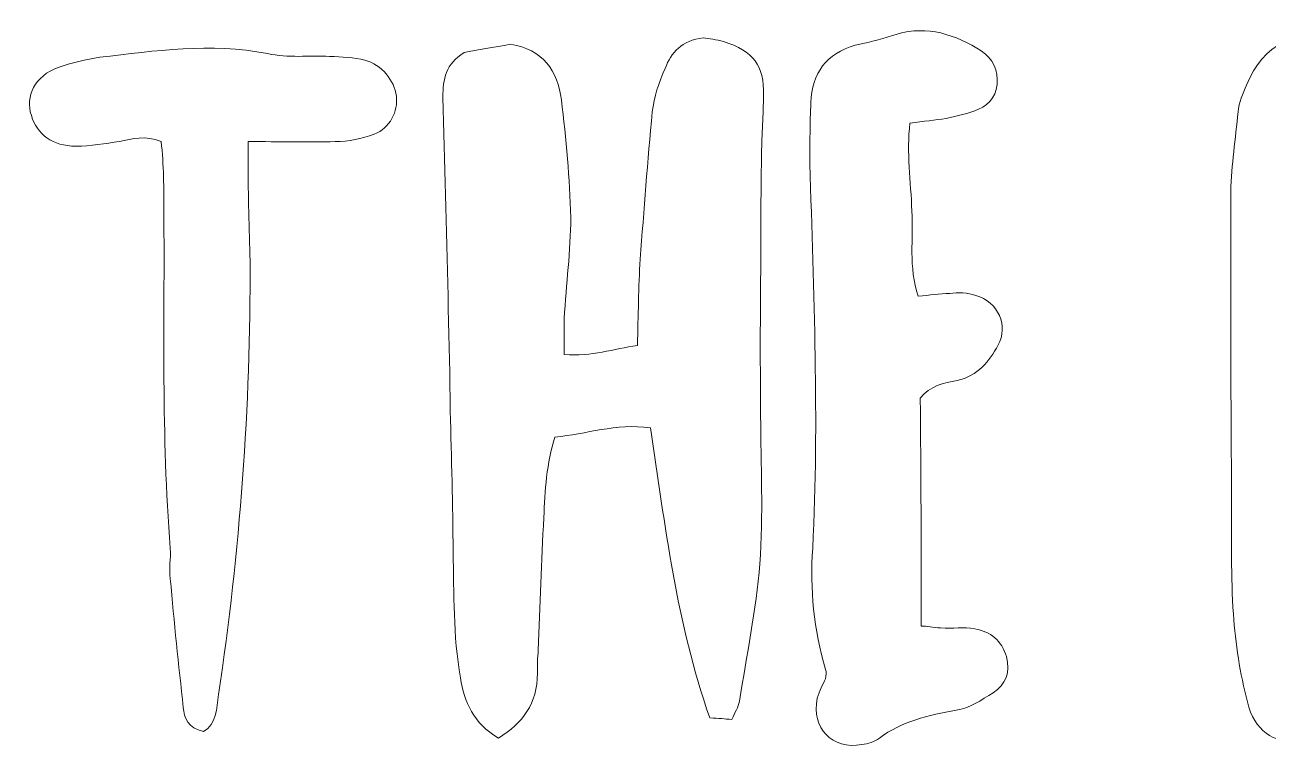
# Model space of a CAD drawing. Header units: inches. Extents: x 0.84 to 4.8, y -5.78 to -0.37.
# Drawn here: x 0.838 to 2.822, y -1.526 to -0.369 of the extents above; entities that cross this region are included whole.
import ezdxf

# ---------------------------------------------------------------- set-up
doc = ezdxf.new("R2010")
doc.units = ezdxf.units.IN
doc.header["$MEASUREMENT"] = 0
doc.layers.add('Layer 1', color=7, linetype='Continuous')

# ---------------------------------------------------------------- blocks, each defined once
blk = doc.blocks.new('block 46')
at = {"layer": 'Layer 1', "lineweight": 0}
blk.add_open_spline([(1.1233, -1.4968), (1.0982, -1.4909), (1.0923, -1.4746), (1.0908, -1.4583), (1.0834, -1.3903), (1.076, -1.3223), (1.0701, -1.2529), (1.0672, -1.2366), (1.0716, -1.2204), (1.0701, -1.2041), (1.0554, -1.0238), (1.0613, -0.8464), (1.0598, -0.6675), (1.0598, -0.6306), (1.0598, -0.5922), (1.0554, -0.5552), (1.0302, -0.5449), (1.0095, -0.5508), (0.9888, -0.5552), (0.9667, -0.5582), (0.943, -0.5626), (0.9194, -0.5626), (0.8824, -0.5626), (0.8573, -0.5434), (0.8484, -0.5138), (0.8381, -0.4828), (0.8543, -0.4503), (0.8913, -0.4369), (0.912, -0.4296), (0.9356, -0.4237), (0.9578, -0.4207), (1.0465, -0.4104), (1.1337, -0.3971), (1.2253, -0.4148), (1.2579, -0.4222), (1.2919, -0.4177), (1.3243, -0.4192), (1.3436, -0.4207), (1.3628, -0.4207), (1.3805, -0.4251), (1.4071, -0.4325), (1.4278, -0.4577), (1.4308, -0.4828), (1.4338, -0.5064), (1.4204, -0.5345), (1.3953, -0.5434), (1.3761, -0.5508), (1.3539, -0.5552), (1.3332, -0.5552), (1.2889, -0.5567), (1.2446, -0.5552), (1.1943, -0.5552), (1.1943, -0.5552), (1.1943, -0.5892), (1.1943, -0.5892), (1.1943, -0.641), (1.1958, -0.6942), (1.1973, -0.7459), (1.1987, -0.978), (1.181, -1.21), (1.147, -1.4376), (1.144, -1.4598), (1.144, -1.4849), (1.1233, -1.4968)], degree=3, knots=[0, 0, 0, 0, 1, 1, 1, 2, 2, 2, 3, 3, 3, 4, 4, 4, 5, 5, 5, 6, 6, 6, 7, 7, 7, 8, 8, 8, 9, 9, 9, 10, 10, 10, 11, 11, 11, 12, 12, 12, 13, 13, 13, 14, 14, 14, 15, 15, 15, 16, 16, 16, 17, 17, 17, 18, 18, 18, 19, 19, 19, 20, 20, 20, 21, 21, 21, 21], dxfattribs=at)
blk = doc.blocks.new('block 45')
at = {"layer": 'Layer 1'}
blk.add_blockref('block 46', (0, 0), dxfattribs=at)
blk = doc.blocks.new('block 48')
at = {"layer": 'Layer 1', "lineweight": 0}
blk.add_open_spline([(1.9203, -0.3896), (1.9292, -0.3911), (1.941, -0.3926), (1.9528, -0.3956), (2.0001, -0.4104), (2.0179, -0.434), (2.0164, -0.4813), (2.0164, -0.5123), (2.0134, -0.5434), (2.0134, -0.5744), (2.0119, -0.6572), (2.0119, -0.74), (2.0119, -0.8242), (2.0105, -0.8804), (2.0119, -0.9366), (2.0119, -0.9927), (2.0119, -1.0711), (2.0164, -1.1509), (2.0105, -1.2292), (2.0045, -1.3032), (1.9898, -1.3756), (1.9779, -1.448), (1.9765, -1.4583), (1.9706, -1.4657), (1.9661, -1.4775), (1.9543, -1.4761), (1.9454, -1.4761), (1.9306, -1.4746), (1.8774, -1.3223), (1.8597, -1.1686), (1.836, -1.0119), (1.7799, -1.0045), (1.7341, -1.0223), (1.6838, -1.0267), (1.6705, -1.0681), (1.6675, -1.1125), (1.666, -1.1553), (1.6616, -1.2248), (1.6601, -1.2957), (1.6572, -1.3667), (1.6557, -1.3785), (1.6557, -1.3918), (1.6557, -1.4037), (1.6557, -1.4524), (1.6321, -1.4834), (1.5936, -1.5071), (1.5537, -1.4834), (1.5389, -1.4495), (1.533, -1.411), (1.5212, -1.343), (1.5227, -1.2765), (1.5212, -1.21), (1.5212, -1.1346), (1.5182, -1.0607), (1.5168, -0.9853), (1.5153, -0.876), (1.5123, -0.768), (1.5094, -0.6601), (1.5094, -0.6601), (1.5049, -0.4842), (1.5049, -0.4842), (1.5049, -0.4562), (1.5094, -0.431), (1.5389, -0.4133), (1.5596, -0.4089), (1.5863, -0.4045), (1.6128, -0.4), (1.6646, -0.4074), (1.6882, -0.4429), (1.6941, -0.4887), (1.7015, -0.5508), (1.7074, -0.6143), (1.7089, -0.6764), (1.7089, -0.7296), (1.7015, -0.7829), (1.6986, -0.8375), (1.6986, -0.8375), (1.6986, -0.8952), (1.6986, -0.8952), (1.7429, -0.8981), (1.7769, -0.8863), (1.8153, -0.8804), (1.8168, -0.8331), (1.8168, -0.7873), (1.8198, -0.7429), (1.8257, -0.6646), (1.8316, -0.5863), (1.839, -0.5079), (1.8419, -0.4842), (1.8493, -0.4606), (1.8597, -0.4384), (1.8686, -0.4133), (1.8863, -0.3941), (1.9203, -0.3896)], degree=3, knots=[0, 0, 0, 0, 1, 1, 1, 2, 2, 2, 3, 3, 3, 4, 4, 4, 5, 5, 5, 6, 6, 6, 7, 7, 7, 8, 8, 8, 9, 9, 9, 10, 10, 10, 11, 11, 11, 12, 12, 12, 13, 13, 13, 14, 14, 14, 15, 15, 15, 16, 16, 16, 17, 17, 17, 18, 18, 18, 19, 19, 19, 20, 20, 20, 21, 21, 21, 22, 22, 22, 23, 23, 23, 24, 24, 24, 25, 25, 25, 26, 26, 26, 27, 27, 27, 28, 28, 28, 29, 29, 29, 30, 30, 30, 31, 31, 31, 31], dxfattribs=at)
blk = doc.blocks.new('block 47')
at = {"layer": 'Layer 1'}
blk.add_blockref('block 48', (0, 0), dxfattribs=at)
blk = doc.blocks.new('block 50')
at = {"layer": 'Layer 1', "lineweight": 0}
blk.add_open_spline([(2.2634, -0.8021), (2.2812, -0.8006), (2.2974, -0.7976), (2.3137, -0.7976), (2.327, -0.7961), (2.3418, -0.7961), (2.3551, -0.8006), (2.3905, -0.8109), (2.4083, -0.8493), (2.3905, -0.8804), (2.3772, -0.9055), (2.358, -0.9292), (2.3255, -0.9366), (2.3034, -0.9395), (2.2826, -0.9454), (2.2664, -0.9646), (2.2679, -1.0844), (2.2679, -1.2041), (2.2679, -1.3283), (2.2767, -1.3283), (2.2871, -1.3312), (2.2989, -1.3312), (2.3181, -1.3327), (2.3358, -1.3297), (2.3536, -1.3327), (2.3787, -1.3371), (2.3965, -1.3519), (2.4039, -1.377), (2.4113, -1.4022), (2.4024, -1.4214), (2.3831, -1.4347), (2.364, -1.4465), (2.3447, -1.4598), (2.324, -1.4628), (2.2797, -1.4702), (2.2368, -1.4805), (2.2013, -1.5071), (2.1939, -1.513), (2.1836, -1.516), (2.1733, -1.5175), (2.126, -1.5263), (2.092, -1.4909), (2.1023, -1.4436), (2.1053, -1.4317), (2.1112, -1.4214), (2.1156, -1.4125), (2.1156, -1.4066), (2.1171, -1.4022), (2.1156, -1.3977), (2.0964, -1.3342), (2.0905, -1.2691), (2.0949, -1.2041), (2.1053, -1.0001), (2.0964, -0.7961), (2.0905, -0.5907), (2.0905, -0.5582), (2.0905, -0.5256), (2.092, -0.4931), (2.0934, -0.4458), (2.1171, -0.4148), (2.1629, -0.4015), (2.1821, -0.3971), (2.2028, -0.3926), (2.2206, -0.3867), (2.2694, -0.369), (2.3137, -0.3808), (2.3566, -0.4059), (2.3772, -0.4177), (2.3891, -0.434), (2.3891, -0.4562), (2.3905, -0.4783), (2.3787, -0.4961), (2.3595, -0.5035), (2.3432, -0.5109), (2.3255, -0.5138), (2.3078, -0.5183), (2.29, -0.5212), (2.2723, -0.5227), (2.2501, -0.5256), (2.2442, -0.5729), (2.2516, -0.6188), (2.2531, -0.6661), (2.2561, -0.7104), (2.2472, -0.7547), (2.2634, -0.8021)], degree=3, knots=[0, 0, 0, 0, 1, 1, 1, 2, 2, 2, 3, 3, 3, 4, 4, 4, 5, 5, 5, 6, 6, 6, 7, 7, 7, 8, 8, 8, 9, 9, 9, 10, 10, 10, 11, 11, 11, 12, 12, 12, 13, 13, 13, 14, 14, 14, 15, 15, 15, 16, 16, 16, 17, 17, 17, 18, 18, 18, 19, 19, 19, 20, 20, 20, 21, 21, 21, 22, 22, 22, 23, 23, 23, 24, 24, 24, 25, 25, 25, 26, 26, 26, 27, 27, 27, 28, 28, 28, 28], dxfattribs=at)
blk = doc.blocks.new('block 49')
at = {"layer": 'Layer 1'}
blk.add_blockref('block 50', (0, 0), dxfattribs=at)
blk = doc.blocks.new('block 52')
at = {"layer": 'Layer 1', "lineweight": 0}
for points, knots in [([(3.0559, -0.941), (3.121, -1.0045), (3.1343, -1.0829), (3.1313, -1.1642), (3.1299, -1.21), (3.1299, -1.2588), (3.121, -1.3046), (3.0973, -1.4436), (2.9939, -1.4983), (2.8726, -1.5115), (2.8283, -1.516), (2.8002, -1.4953), (2.7884, -1.4495), (2.7766, -1.4037), (2.7692, -1.3564), (2.7662, -1.3091), (2.7618, -1.2499), (2.7633, -1.1893), (2.7633, -1.1302), (2.7618, -0.9646), (2.7618, -0.8006), (2.7618, -0.635), (2.7633, -0.5922), (2.7692, -0.5508), (2.7736, -0.5079), (2.7751, -0.4931), (2.781, -0.4783), (2.7869, -0.465), (2.8135, -0.4), (2.8667, -0.3734), (2.9362, -0.3882), (3.05, -0.4133), (3.1121, -0.4902), (3.1476, -0.5951), (3.1683, -0.6557), (3.1639, -0.7178), (3.1446, -0.7784), (3.1269, -0.8346), (3.0988, -0.8878), (3.0559, -0.941)], [0, 0, 0, 0, 1, 1, 1, 2, 2, 2, 3, 3, 3, 4, 4, 4, 5, 5, 5, 6, 6, 6, 7, 7, 7, 8, 8, 8, 9, 9, 9, 10, 10, 10, 11, 11, 11, 12, 12, 12, 13, 13, 13, 13]), ([(2.914, -0.8848), (2.9436, -0.87), (2.9658, -0.8508), (2.9776, -0.8242), (3.0101, -0.7474), (3.0101, -0.6705), (2.9761, -0.5937), (2.9717, -0.5848), (2.9598, -0.5788), (2.9495, -0.57), (2.917, -0.5966), (2.9037, -0.6291), (2.9052, -0.6675), (2.9052, -0.7326), (2.9066, -0.7991), (2.9066, -0.8656), (2.9066, -0.8656), (2.914, -0.8848), (2.914, -0.8848)], [0, 0, 0, 0, 1, 1, 1, 2, 2, 2, 3, 3, 3, 4, 4, 4, 5, 5, 5, 6, 6, 6, 6]), ([(2.8667, -1.3844), (2.9672, -1.3667), (2.9983, -1.3356), (3.0042, -1.2469), (3.0086, -1.1996), (3.0057, -1.1523), (3.0042, -1.1051), (3.0027, -1.0814), (2.9983, -1.0578), (2.9717, -1.0415), (2.9717, -1.0415), (2.8993, -1.0371), (2.8993, -1.0371), (2.8874, -1.1538), (2.8771, -1.2662), (2.8667, -1.3844)], [0, 0, 0, 0, 1, 1, 1, 2, 2, 2, 3, 3, 3, 4, 4, 4, 5, 5, 5, 5])]:
    blk.add_open_spline(points, degree=3, knots=knots, dxfattribs=at)
blk = doc.blocks.new('block 51')
at = {"layer": 'Layer 1'}
blk.add_blockref('block 52', (0, 0), dxfattribs=at)
blk = doc.blocks.new('block 44')
at = {"layer": 'Layer 1'}
for name in ['block 49', 'block 51', 'block 47', 'block 45']:
    blk.add_blockref(name, (0, 0), dxfattribs=at)

msp = doc.modelspace()

# ---------------------------------------------------------------- block references
at = {"layer": 'Layer 1'}
msp.add_blockref('block 44', (0, 0), dxfattribs=at)

doc.saveas('drawing.dxf')
